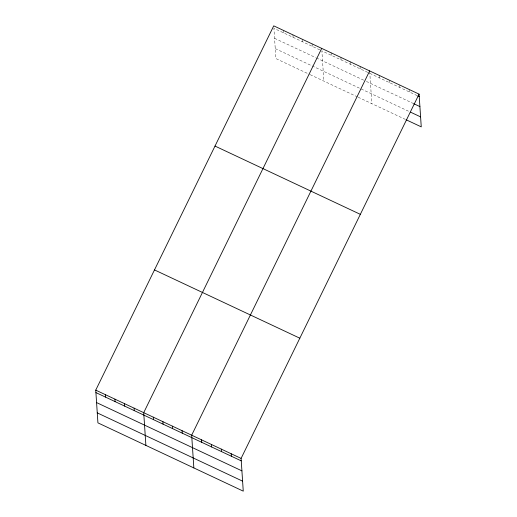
<?xml version="1.0" encoding="UTF-8"?>
<svg xmlns="http://www.w3.org/2000/svg" width="517" height="517" viewBox="0 0 517 517"><rect width="100%" height="100%" fill="white"/><g stroke="black" fill="none" stroke-linecap="round" stroke-linejoin="round"><path stroke-width="0.39" stroke-dasharray="2.58 1.94" d="M319.81 49.878L273.9 28.312L275.91 58.589L309.483 74.358M367.768 72.412L321.865 50.847L323.875 81.117M369.823 73.375L417.122 95.6M274.566 38.303L315.674 57.62M316.359 57.936L363.638 80.148M366.379 81.434L412.844 103.264M275.251 48.598L409.29 111.569M310.168 74.681L357.447 96.892M358.132 97.215L405.722 119.569M409.231 90.1L409.354 91.948M399.35 85.46L399.473 87.308M389.424 80.2L389.592 82.662M379.543 75.56L379.704 78.022M369.7 71.533L371.833 103.652M360.071 66.409L360.233 68.871M350.474 61.904L350.642 64.367M340.884 57.393L341.046 59.856M331.294 52.889L331.455 55.351M312.106 43.874L312.268 46.336M302.516 39.37L302.678 41.832M292.919 34.865L293.087 37.327M283.329 30.354L283.49 32.817"/><path stroke-width="0.78" d="M419.074 94.133L241.09 458.411L243.261 491.15L97.926 422.867L95.748 390.135L273.739 25.85L419.074 94.133L421.252 126.865L406.427 119.905M321.697 48.385L143.713 412.663L145.884 445.402M369.661 70.913L191.671 435.198L193.849 467.937M417.826 95.929L419.242 96.595M413.548 103.6L419.901 106.586M410.705 112.234L420.586 116.874M215.001 146.065L360.343 214.342M154.486 269.919L299.828 338.202M95.748 390.135L241.09 458.411M95.91 392.597L241.252 460.873M96.576 402.588L241.917 470.864M97.261 412.883L242.602 481.159M231.209 453.771L231.37 456.233M221.321 449.124L221.489 451.593M211.44 444.484L211.602 446.947M201.559 439.844L201.72 442.306M182.081 430.693L182.243 433.156M172.491 426.182L172.652 428.651M162.894 421.678L163.062 424.14M153.303 417.174L153.465 419.636M134.116 408.159L134.284 410.621M124.526 403.654L124.687 406.116M114.936 399.143L115.097 401.612M105.339 394.639L105.507 397.101"/></g></svg>
